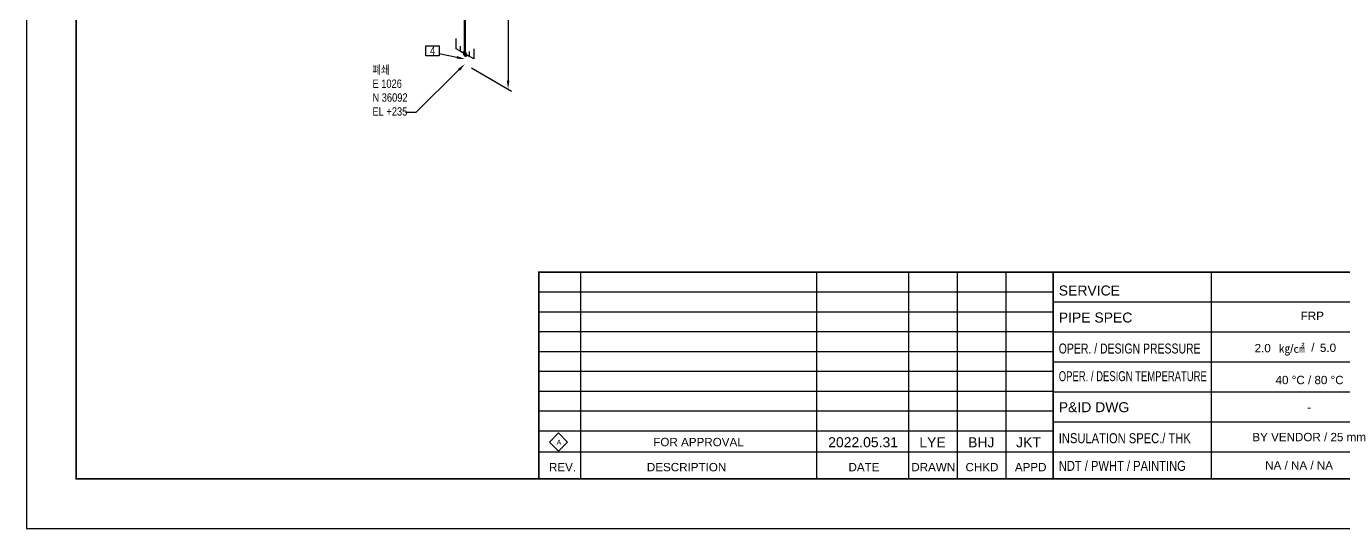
# Model space of a CAD drawing. Header units: millimetres. Extents: x 0 to 594, y 0 to 420.
# Drawn here: x 0 to 395.9, y 0 to 150.8 of the extents above; entities that cross this region are included whole.
import ezdxf
from ezdxf import colors
from ezdxf.entities.mleader import LeaderData, LeaderLine
from ezdxf.enums import TextEntityAlignment as Align
from ezdxf.math import Vec2, Vec3

# ---------------------------------------------------------------- set-up
doc = ezdxf.new("R2010")
doc.units = ezdxf.units.MM
doc.header["$LTSCALE"] = 0.25
for name, color, linetype in [('TITLE', 7, 'Continuous'), ('기호 작은 보어', 4, 'Continuous'), ('용접', 1, 'Continuous'), ('주석', 7, 'Continuous'), ('치수', 1, 'Continuous')]:
    doc.layers.add(name, color=color, linetype=linetype)
doc.layers.add('파이프 작은 보어', color=30, linetype='Continuous', lineweight=50)
doc.styles.add('AdskIsoAnnotation', font='arial.ttf', dxfattribs={"width": 0.8, "height": 1})
doc.styles.add('AdskIsoMetric', font='arial.ttf', dxfattribs={"width": 0.8, "height": 2.5})
doc.styles.add('AdskIsoMetric30', font='arial.ttf', dxfattribs={"width": 0.8, "oblique": 30, "height": 2.5})
doc.styles.add('FF1', font='arial.ttf')
doc.styles.add('RomanS', font='arial.ttf')
doc.styles.get("Standard").update_dxf_attribs({"font": 'arial.ttf'})
doc.dimstyles.new('AdskIsoMetric', dxfattribs={"dimtxt": 2.5, "dimasz": 2.5, "dimexe": 1, "dimexo": 2, "dimgap": 0.8, "dimtad": 1, "dimdec": 0, "dimrnd": 1, "dimzin": 0, "dimdsep": 46, "dimtxsty": 'AdskIsoMetric', "dimcen": 0, "dimclrt": 7, "dimadec": 0, "dimazin": 0, "dimtfac": 1, "dimtdec": 0, "dimtmove": 1, "dimatfit": 3, "dimfxl": 0, "dimfrac": 2, "dimtolj": 1, "dimtzin": 0, "dimarcsym": 0})

# ---------------------------------------------------------------- blocks, each defined once
blk = doc.blocks.new('나사 캡-1-IsoLeft')
at = {"color": 0, "linetype": 'ByBlock', "lineweight": -2, "extrusion": (0, 0.816497, 0.57735)}
for p, q in [((-0.088, -0.153), (0.265, 0.051)), ((0.265, 0.051), (0.442, -0.051)), ((0.088, -0.255), (-0.088, -0.153))]:
    blk.add_line(p, q, dxfattribs=at)
blk = doc.blocks.new('*D70')
at = {"layer": 'Defpoints', "color": 0}
for p in [(131.79, 221.11), (131.79, 139.5), (144.78, 132)]:
    blk.add_point(p, dxfattribs=at)
at = {"layer": '치수', "color": 0, "lineweight": -2}
for p, q in [((133.79, 219.96), (145.78, 213.04)), ((144.78, 211.11), (144.78, 134.5)), ((133.79, 138.34), (145.78, 131.42))]:
    blk.add_line(p, q, dxfattribs=at)
at = {"layer": '치수', "color": 0}
for points in [[(144.36, 211.11), (145.19, 211.11), (144.78, 213.61)], [(144.36, 134.5), (145.19, 134.5), (144.78, 132)]]:
    blk.add_solid(points, dxfattribs=at)
at = {"layer": '치수', "color": 7, "insert": (142.51, 174.11), "char_height": 2.5, "attachment_point": 5, "rotation": 90, "style": 'AdskIsoMetric30'}
blk.add_mtext('\\A1;415', dxfattribs=at)
blk = doc.blocks.new('SocketWeld-1-IsoLeft')
blk.add_hatch(color=256).paths.add_polyline_path([(-0.029, -0.023), (-0.029, -0.023), (-0.029, -0.024), (-0.029, -0.024), (-0.028, -0.024), (-0.028, -0.024), (-0.028, -0.024), (-0.027, -0.024), (-0.027, -0.024), (-0.027, -0.024), (-0.027, -0.024), (-0.026, -0.024), (-0.026, -0.024), (-0.026, -0.024), (-0.025, -0.025), (-0.025, -0.025), (-0.025, -0.025), (-0.025, -0.025), (-0.024, -0.025), (-0.024, -0.025), (-0.024, -0.025), (-0.023, -0.025), (-0.023, -0.025), (-0.023, -0.025), (-0.023, -0.025), (-0.022, -0.025), (-0.022, -0.026), (-0.022, -0.026), (-0.021, -0.026), (-0.021, -0.026), (-0.021, -0.026), (-0.021, -0.026), (-0.02, -0.026), (-0.02, -0.026), (-0.02, -0.026), (-0.019, -0.026), (-0.019, -0.026), (-0.019, -0.026), (-0.019, -0.027), (-0.018, -0.027), (-0.018, -0.027), (-0.018, -0.027), (-0.017, -0.027), (-0.017, -0.027), (-0.017, -0.027), (-0.017, -0.027), (-0.016, -0.027), (-0.016, -0.027), (-0.016, -0.027), (-0.015, -0.027), (-0.015, -0.027), (-0.015, -0.027), (-0.015, -0.028), (-0.015, -0.028), (-0.014, -0.028), (-0.014, -0.028), (-0.014, -0.028), (-0.013, -0.028), (-0.013, -0.028), (-0.013, -0.028), (-0.012, -0.028), (-0.012, -0.028), (-0.012, -0.028), (-0.011, -0.028), (-0.011, -0.028), (-0.011, -0.028), (-0.01, -0.028), (-0.01, -0.028), (-0.01, -0.028), (-0.009, -0.028), (-0.009, -0.028), (-0.009, -0.028), (-0.009, -0.028), (-0.008, -0.028), (-0.008, -0.028), (-0.008, -0.028), (-0.007, -0.028), (-0.007, -0.028), (-0.007, -0.028), (-0.006, -0.028), (-0.006, -0.028), (-0.006, -0.028), (-0.005, -0.028), (-0.005, -0.028), (-0.005, -0.028), (-0.004, -0.028), (-0.004, -0.028), (-0.004, -0.029), (-0.003, -0.029), (-0.003, -0.029), (-0.003, -0.029), (-0.003, -0.029), (-0.002, -0.029), (-0.002, -0.029), (-0.002, -0.029), (-0.001, -0.029), (-0.001, -0.029), (-0.001, -0.029), (0, -0.029), (0, -0.029), (0, -0.029), (0, -0.029), (0.001, -0.029), (0.001, -0.029), (0.001, -0.029), (0.002, -0.029), (0.002, -0.029), (0.002, -0.029), (0.003, -0.029), (0.003, -0.029), (0.003, -0.029), (0.003, -0.029), (0.004, -0.029), (0.004, -0.028), (0.004, -0.028), (0.005, -0.028), (0.005, -0.028), (0.005, -0.028), (0.006, -0.028), (0.006, -0.028), (0.006, -0.028), (0.007, -0.028), (0.007, -0.028), (0.007, -0.028), (0.008, -0.028), (0.008, -0.028), (0.008, -0.028), (0.009, -0.028), (0.009, -0.028), (0.009, -0.028), (0.009, -0.028), (0.01, -0.028), (0.01, -0.028), (0.01, -0.028), (0.011, -0.028), (0.011, -0.028), (0.011, -0.028), (0.012, -0.028), (0.012, -0.028), (0.012, -0.028), (0.013, -0.028), (0.013, -0.028), (0.013, -0.028), (0.014, -0.028), (0.014, -0.028), (0.014, -0.028), (0.015, -0.028), (0.015, -0.028), (0.015, -0.027), (0.015, -0.027), (0.015, -0.027), (0.016, -0.027), (0.016, -0.027), (0.016, -0.027), (0.017, -0.027), (0.017, -0.027), (0.017, -0.027), (0.017, -0.027), (0.018, -0.027), (0.018, -0.027), (0.018, -0.027), (0.019, -0.027), (0.019, -0.026), (0.019, -0.026), (0.019, -0.026), (0.02, -0.026), (0.02, -0.026), (0.02, -0.026), (0.021, -0.026), (0.021, -0.026), (0.021, -0.026), (0.021, -0.026), (0.022, -0.026), (0.022, -0.026), (0.022, -0.025), (0.023, -0.025), (0.023, -0.025), (0.023, -0.025), (0.023, -0.025), (0.024, -0.025), (0.024, -0.025), (0.024, -0.025), (0.025, -0.025), (0.025, -0.025), (0.025, -0.025), (0.025, -0.025), (0.026, -0.024), (0.026, -0.024), (0.026, -0.024), (0.027, -0.024), (0.027, -0.024), (0.027, -0.024), (0.027, -0.024), (0.028, -0.024), (0.028, -0.024), (0.028, -0.024), (0.029, -0.024), (0.029, -0.024), (0.029, -0.023), (0.029, -0.023), (0.029, -0.023), (0.03, -0.023), (0.03, -0.023), (0.03, -0.023), (0.03, -0.023), (0.031, -0.023), (0.031, -0.023), (0.031, -0.022), (0.031, -0.022), (0.031, -0.022), (0.032, -0.022), (0.032, -0.022), (0.032, -0.022), (0.032, -0.022), (0.033, -0.022), (0.033, -0.021), (0.033, -0.021), (0.033, -0.021), (0.033, -0.021), (0.034, -0.021), (0.034, -0.021), (0.034, -0.021), (0.034, -0.02), (0.035, -0.02), (0.035, -0.02), (0.035, -0.02), (0.035, -0.02), (0.035, -0.02), (0.036, -0.02), (0.036, -0.02), (0.036, -0.019), (0.036, -0.019), (0.037, -0.019), (0.037, -0.019), (0.037, -0.019), (0.037, -0.019), (0.038, -0.019), (0.038, -0.019), (0.038, -0.018), (0.038, -0.018), (0.038, -0.018), (0.039, -0.018), (0.039, -0.018), (0.039, -0.018), (0.039, -0.018), (0.04, -0.017), (0.04, -0.017), (0.04, -0.017), (0.04, -0.017), (0.04, -0.017), (0.04, -0.017), (0.041, -0.017), (0.041, -0.017), (0.041, -0.016), (0.041, -0.016), (0.041, -0.016), (0.041, -0.016), (0.041, -0.016), (0.042, -0.016), (0.042, -0.015), (0.042, -0.015), (0.042, -0.015), (0.042, -0.015), (0.042, -0.015), (0.042, -0.015), (0.043, -0.015), (0.043, -0.014), (0.043, -0.014), (0.043, -0.014), (0.043, -0.014), (0.043, -0.014), (0.043, -0.014), (0.044, -0.013), (0.044, -0.013), (0.044, -0.013), (0.044, -0.013), (0.044, -0.013), (0.044, -0.013), (0.045, -0.012), (0.045, -0.012), (0.045, -0.012), (0.045, -0.012), (0.045, -0.012), (0.045, -0.012), (0.045, -0.011), (0.046, -0.011), (0.046, -0.011), (0.046, -0.011), (0.046, -0.011), (0.046, -0.011), (0.046, -0.01), (0.046, -0.01), (0.047, -0.01), (0.047, -0.01), (0.047, -0.01), (0.047, -0.01), (0.047, -0.009), (0.047, -0.009), (0.047, -0.009), (0.048, -0.009), (0.048, -0.009), (0.048, -0.009), (0.048, -0.009), (0.048, -0.008), (0.048, -0.008), (0.048, -0.008), (0.048, -0.008), (0.048, -0.008), (0.048, -0.007), (0.048, -0.007), (0.048, -0.007), (0.048, -0.007), (0.048, -0.007), (0.048, -0.007), (0.048, -0.006), (0.048, -0.006), (0.048, -0.006), (0.048, -0.006), (0.048, -0.006), (0.049, -0.005), (0.049, -0.005), (0.049, -0.005), (0.049, -0.005), (0.049, -0.005), (0.049, -0.005), (0.049, -0.004), (0.049, -0.004), (0.049, -0.004), (0.049, -0.004), (0.049, -0.004), (0.049, -0.003), (0.049, -0.003), (0.049, -0.003), (0.049, -0.003), (0.049, -0.003), (0.049, -0.003), (0.049, -0.002), (0.049, -0.002), (0.049, -0.002), (0.05, -0.002), (0.05, -0.002), (0.05, -0.001), (0.05, -0.001), (0.05, -0.001), (0.05, -0.001), (0.05, -0.001), (0.05, -0.001), (0.05, 0), (0.05, 0), (0.05, 0), (0.05, 0), (0.05, 0), (0.05, 0), (0.05, 0.001), (0.05, 0.001), (0.05, 0.001), (0.05, 0.001), (0.05, 0.001), (0.05, 0.001), (0.05, 0.002), (0.05, 0.002), (0.049, 0.002), (0.049, 0.002), (0.049, 0.002), (0.049, 0.003), (0.049, 0.003), (0.049, 0.003), (0.049, 0.003), (0.049, 0.003), (0.049, 0.003), (0.049, 0.004), (0.049, 0.004), (0.049, 0.004), (0.049, 0.004), (0.049, 0.004), (0.049, 0.005), (0.049, 0.005), (0.049, 0.005), (0.049, 0.005), (0.049, 0.005), (0.049, 0.005), (0.048, 0.006), (0.048, 0.006), (0.048, 0.006), (0.048, 0.006), (0.048, 0.006), (0.048, 0.007), (0.048, 0.007), (0.048, 0.007), (0.048, 0.007), (0.048, 0.007), (0.048, 0.007), (0.048, 0.008), (0.048, 0.008), (0.048, 0.008), (0.048, 0.008), (0.048, 0.008), (0.048, 0.009), (0.048, 0.009), (0.048, 0.009), (0.048, 0.009), (0.047, 0.009), (0.047, 0.009), (0.047, 0.009), (0.047, 0.01), (0.047, 0.01), (0.047, 0.01), (0.047, 0.01), (0.046, 0.01), (0.046, 0.01), (0.046, 0.011), (0.046, 0.011), (0.046, 0.011), (0.046, 0.011), (0.046, 0.011), (0.045, 0.011), (0.045, 0.012), (0.045, 0.012), (0.045, 0.012), (0.045, 0.012), (0.045, 0.012), (0.045, 0.012), (0.044, 0.013), (0.044, 0.013), (0.044, 0.013), (0.044, 0.013), (0.044, 0.013), (0.044, 0.013), (0.043, 0.014), (0.043, 0.014), (0.043, 0.014), (0.043, 0.014), (0.043, 0.014), (0.043, 0.014), (0.043, 0.015), (0.042, 0.015), (0.042, 0.015), (0.042, 0.015), (0.042, 0.015), (0.042, 0.015), (0.042, 0.015), (0.042, 0.016), (0.041, 0.016), (0.041, 0.016), (0.041, 0.016), (0.041, 0.016), (0.041, 0.016), (0.041, 0.017), (0.041, 0.017), (0.04, 0.017), (0.04, 0.017), (0.04, 0.017), (0.04, 0.017), (0.04, 0.017), (0.04, 0.017), (0.039, 0.018), (0.039, 0.018), (0.039, 0.018), (0.039, 0.018), (0.038, 0.018), (0.038, 0.018), (0.038, 0.018), (0.038, 0.019), (0.038, 0.019), (0.037, 0.019), (0.037, 0.019), (0.037, 0.019), (0.037, 0.019), (0.036, 0.019), (0.036, 0.019), (0.036, 0.02), (0.036, 0.02), (0.035, 0.02), (0.035, 0.02), (0.035, 0.02), (0.035, 0.02), (0.035, 0.02), (0.034, 0.02), (0.034, 0.021), (0.034, 0.021), (0.034, 0.021), (0.033, 0.021), (0.033, 0.021), (0.033, 0.021), (0.033, 0.021), (0.033, 0.022), (0.032, 0.022), (0.032, 0.022), (0.032, 0.022), (0.032, 0.022), (0.031, 0.022), (0.031, 0.022), (0.031, 0.022), (0.031, 0.023), (0.031, 0.023), (0.03, 0.023), (0.03, 0.023), (0.03, 0.023), (0.03, 0.023), (0.029, 0.023), (0.029, 0.023), (0.029, 0.023), (0.029, 0.024), (0.029, 0.024), (0.028, 0.024), (0.028, 0.024), (0.028, 0.024), (0.027, 0.024), (0.027, 0.024), (0.027, 0.024), (0.027, 0.024), (0.026, 0.024), (0.026, 0.024), (0.026, 0.024), (0.025, 0.025), (0.025, 0.025), (0.025, 0.025), (0.025, 0.025), (0.024, 0.025), (0.024, 0.025), (0.024, 0.025), (0.023, 0.025), (0.023, 0.025), (0.023, 0.025), (0.023, 0.025), (0.022, 0.025), (0.022, 0.026), (0.022, 0.026), (0.021, 0.026), (0.021, 0.026), (0.021, 0.026), (0.021, 0.026), (0.02, 0.026), (0.02, 0.026), (0.02, 0.026), (0.019, 0.026), (0.019, 0.026), (0.019, 0.026), (0.019, 0.027), (0.018, 0.027), (0.018, 0.027), (0.018, 0.027), (0.017, 0.027), (0.017, 0.027), (0.017, 0.027), (0.017, 0.027), (0.016, 0.027), (0.016, 0.027), (0.016, 0.027), (0.015, 0.027), (0.015, 0.027), (0.015, 0.027), (0.015, 0.028), (0.015, 0.028), (0.014, 0.028), (0.014, 0.028), (0.014, 0.028), (0.013, 0.028), (0.013, 0.028), (0.013, 0.028), (0.012, 0.028), (0.012, 0.028), (0.012, 0.028), (0.011, 0.028), (0.011, 0.028), (0.011, 0.028), (0.01, 0.028), (0.01, 0.028), (0.01, 0.028), (0.009, 0.028), (0.009, 0.028), (0.009, 0.028), (0.009, 0.028), (0.008, 0.028), (0.008, 0.028), (0.008, 0.028), (0.007, 0.028), (0.007, 0.028), (0.007, 0.028), (0.006, 0.028), (0.006, 0.028), (0.006, 0.028), (0.005, 0.028), (0.005, 0.028), (0.005, 0.028), (0.004, 0.028), (0.004, 0.028), (0.004, 0.029), (0.003, 0.029), (0.003, 0.029), (0.003, 0.029), (0.003, 0.029), (0.002, 0.029), (0.002, 0.029), (0.002, 0.029), (0.001, 0.029), (0.001, 0.029), (0.001, 0.029), (0, 0.029), (0, 0.029), (0, 0.029), (0, 0.029), (-0.001, 0.029), (-0.001, 0.029), (-0.001, 0.029), (-0.002, 0.029), (-0.002, 0.029), (-0.002, 0.029), (-0.003, 0.029), (-0.003, 0.029), (-0.003, 0.029), (-0.003, 0.029), (-0.004, 0.029), (-0.004, 0.028), (-0.004, 0.028), (-0.005, 0.028), (-0.005, 0.028), (-0.005, 0.028), (-0.006, 0.028), (-0.006, 0.028), (-0.006, 0.028), (-0.007, 0.028), (-0.007, 0.028), (-0.007, 0.028), (-0.008, 0.028), (-0.008, 0.028), (-0.008, 0.028), (-0.009, 0.028), (-0.009, 0.028), (-0.009, 0.028), (-0.009, 0.028), (-0.01, 0.028), (-0.01, 0.028), (-0.01, 0.028), (-0.011, 0.028), (-0.011, 0.028), (-0.011, 0.028), (-0.012, 0.028), (-0.012, 0.028), (-0.012, 0.028), (-0.013, 0.028), (-0.013, 0.028), (-0.013, 0.028), (-0.014, 0.028), (-0.014, 0.028), (-0.014, 0.028), (-0.015, 0.028), (-0.015, 0.028), (-0.015, 0.027), (-0.015, 0.027), (-0.015, 0.027), (-0.016, 0.027), (-0.016, 0.027), (-0.016, 0.027), (-0.017, 0.027), (-0.017, 0.027), (-0.017, 0.027), (-0.017, 0.027), (-0.018, 0.027), (-0.018, 0.027), (-0.018, 0.027), (-0.019, 0.027), (-0.019, 0.026), (-0.019, 0.026), (-0.019, 0.026), (-0.02, 0.026), (-0.02, 0.026), (-0.02, 0.026), (-0.021, 0.026), (-0.021, 0.026), (-0.021, 0.026), (-0.021, 0.026), (-0.022, 0.026), (-0.022, 0.026), (-0.022, 0.025), (-0.023, 0.025), (-0.023, 0.025), (-0.023, 0.025), (-0.023, 0.025), (-0.024, 0.025), (-0.024, 0.025), (-0.024, 0.025), (-0.025, 0.025), (-0.025, 0.025), (-0.025, 0.025), (-0.025, 0.025), (-0.026, 0.024), (-0.026, 0.024), (-0.026, 0.024), (-0.027, 0.024), (-0.027, 0.024), (-0.027, 0.024), (-0.027, 0.024), (-0.028, 0.024), (-0.028, 0.024), (-0.028, 0.024), (-0.029, 0.024), (-0.029, 0.024), (-0.029, 0.023), (-0.029, 0.023), (-0.029, 0.023), (-0.03, 0.023), (-0.03, 0.023), (-0.03, 0.023), (-0.03, 0.023), (-0.031, 0.023), (-0.031, 0.023), (-0.031, 0.022), (-0.031, 0.022), (-0.031, 0.022), (-0.032, 0.022), (-0.032, 0.022), (-0.032, 0.022), (-0.032, 0.022), (-0.033, 0.022), (-0.033, 0.021), (-0.033, 0.021), (-0.033, 0.021), (-0.033, 0.021), (-0.034, 0.021), (-0.034, 0.021), (-0.034, 0.021), (-0.034, 0.02), (-0.035, 0.02), (-0.035, 0.02), (-0.035, 0.02), (-0.035, 0.02), (-0.035, 0.02), (-0.036, 0.02), (-0.036, 0.02), (-0.036, 0.019), (-0.036, 0.019), (-0.037, 0.019), (-0.037, 0.019), (-0.037, 0.019), (-0.037, 0.019), (-0.038, 0.019), (-0.038, 0.019), (-0.038, 0.018), (-0.038, 0.018), (-0.038, 0.018), (-0.039, 0.018), (-0.039, 0.018), (-0.039, 0.018), (-0.039, 0.018), (-0.04, 0.017), (-0.04, 0.017), (-0.04, 0.017), (-0.04, 0.017), (-0.04, 0.017), (-0.04, 0.017), (-0.041, 0.017), (-0.041, 0.017), (-0.041, 0.016), (-0.041, 0.016), (-0.041, 0.016), (-0.041, 0.016), (-0.041, 0.016), (-0.042, 0.016), (-0.042, 0.015), (-0.042, 0.015), (-0.042, 0.015), (-0.042, 0.015), (-0.042, 0.015), (-0.042, 0.015), (-0.043, 0.015), (-0.043, 0.014), (-0.043, 0.014), (-0.043, 0.014), (-0.043, 0.014), (-0.043, 0.014), (-0.043, 0.014), (-0.044, 0.013), (-0.044, 0.013), (-0.044, 0.013), (-0.044, 0.013), (-0.044, 0.013), (-0.044, 0.013), (-0.045, 0.012), (-0.045, 0.012), (-0.045, 0.012), (-0.045, 0.012), (-0.045, 0.012), (-0.045, 0.012), (-0.045, 0.011), (-0.046, 0.011), (-0.046, 0.011), (-0.046, 0.011), (-0.046, 0.011), (-0.046, 0.011), (-0.046, 0.01), (-0.046, 0.01), (-0.047, 0.01), (-0.047, 0.01), (-0.047, 0.01), (-0.047, 0.01), (-0.047, 0.009), (-0.047, 0.009), (-0.047, 0.009), (-0.048, 0.009), (-0.048, 0.009), (-0.048, 0.009), (-0.048, 0.009), (-0.048, 0.008), (-0.048, 0.008), (-0.048, 0.008), (-0.048, 0.008), (-0.048, 0.008), (-0.048, 0.007), (-0.048, 0.007), (-0.048, 0.007), (-0.048, 0.007), (-0.048, 0.007), (-0.048, 0.007), (-0.048, 0.006), (-0.048, 0.006), (-0.048, 0.006), (-0.048, 0.006), (-0.048, 0.006), (-0.049, 0.005), (-0.049, 0.005), (-0.049, 0.005), (-0.049, 0.005), (-0.049, 0.005), (-0.049, 0.005), (-0.049, 0.004), (-0.049, 0.004), (-0.049, 0.004), (-0.049, 0.004), (-0.049, 0.004), (-0.049, 0.003), (-0.049, 0.003), (-0.049, 0.003), (-0.049, 0.003), (-0.049, 0.003), (-0.049, 0.003), (-0.049, 0.002), (-0.049, 0.002), (-0.049, 0.002), (-0.05, 0.002), (-0.05, 0.002), (-0.05, 0.001), (-0.05, 0.001), (-0.05, 0.001), (-0.05, 0.001), (-0.05, 0.001), (-0.05, 0.001), (-0.05, 0), (-0.05, 0), (-0.05, 0), (-0.05, 0), (-0.05, 0), (-0.05, 0), (-0.05, -0.001), (-0.05, -0.001), (-0.05, -0.001), (-0.05, -0.001), (-0.05, -0.001), (-0.05, -0.001), (-0.05, -0.002), (-0.05, -0.002), (-0.049, -0.002), (-0.049, -0.002), (-0.049, -0.002), (-0.049, -0.003), (-0.049, -0.003), (-0.049, -0.003), (-0.049, -0.003), (-0.049, -0.003), (-0.049, -0.003), (-0.049, -0.004), (-0.049, -0.004), (-0.049, -0.004), (-0.049, -0.004), (-0.049, -0.004), (-0.049, -0.005), (-0.049, -0.005), (-0.049, -0.005), (-0.049, -0.005), (-0.049, -0.005), (-0.049, -0.005), (-0.048, -0.006), (-0.048, -0.006), (-0.048, -0.006), (-0.048, -0.006), (-0.048, -0.006), (-0.048, -0.007), (-0.048, -0.007), (-0.048, -0.007), (-0.048, -0.007), (-0.048, -0.007), (-0.048, -0.007), (-0.048, -0.008), (-0.048, -0.008), (-0.048, -0.008), (-0.048, -0.008), (-0.048, -0.008), (-0.048, -0.009), (-0.048, -0.009), (-0.048, -0.009), (-0.048, -0.009), (-0.047, -0.009), (-0.047, -0.009), (-0.047, -0.009), (-0.047, -0.01), (-0.047, -0.01), (-0.047, -0.01), (-0.047, -0.01), (-0.046, -0.01), (-0.046, -0.01), (-0.046, -0.011), (-0.046, -0.011), (-0.046, -0.011), (-0.046, -0.011), (-0.046, -0.011), (-0.045, -0.011), (-0.045, -0.012), (-0.045, -0.012), (-0.045, -0.012), (-0.045, -0.012), (-0.045, -0.012), (-0.045, -0.012), (-0.044, -0.013), (-0.044, -0.013), (-0.044, -0.013), (-0.044, -0.013), (-0.044, -0.013), (-0.044, -0.013), (-0.043, -0.014), (-0.043, -0.014), (-0.043, -0.014), (-0.043, -0.014), (-0.043, -0.014), (-0.043, -0.014), (-0.043, -0.015), (-0.042, -0.015), (-0.042, -0.015), (-0.042, -0.015), (-0.042, -0.015), (-0.042, -0.015), (-0.042, -0.015), (-0.042, -0.016), (-0.041, -0.016), (-0.041, -0.016), (-0.041, -0.016), (-0.041, -0.016), (-0.041, -0.016), (-0.041, -0.017), (-0.041, -0.017), (-0.04, -0.017), (-0.04, -0.017), (-0.04, -0.017), (-0.04, -0.017), (-0.04, -0.017), (-0.04, -0.017), (-0.039, -0.018), (-0.039, -0.018), (-0.039, -0.018), (-0.039, -0.018), (-0.038, -0.018), (-0.038, -0.018), (-0.038, -0.018), (-0.038, -0.019), (-0.038, -0.019), (-0.037, -0.019), (-0.037, -0.019), (-0.037, -0.019), (-0.037, -0.019), (-0.036, -0.019), (-0.036, -0.019), (-0.036, -0.02), (-0.036, -0.02), (-0.035, -0.02), (-0.035, -0.02), (-0.035, -0.02), (-0.035, -0.02), (-0.035, -0.02), (-0.034, -0.02), (-0.034, -0.021), (-0.034, -0.021), (-0.034, -0.021), (-0.033, -0.021), (-0.033, -0.021), (-0.033, -0.021), (-0.033, -0.021), (-0.033, -0.022), (-0.032, -0.022), (-0.032, -0.022), (-0.032, -0.022), (-0.032, -0.022), (-0.031, -0.022), (-0.031, -0.022), (-0.031, -0.022), (-0.031, -0.023), (-0.031, -0.023), (-0.03, -0.023), (-0.03, -0.023), (-0.03, -0.023), (-0.03, -0.023)], flags=0)
at = {"color": 0, "linetype": 'ByBlock', "lineweight": -2, "extrusion": (0, 0.816497, 0.57735)}
for p, q in [((0.088, 0.051), (-0.088, -0.051)), ((-0.048, 0.009), (-0.05, 0)), ((-0.05, 0), (-0.048, -0.009)), ((-0.04, 0.017), (-0.048, 0.009)), ((-0.029, 0.023), (-0.04, 0.017)), ((-0.015, 0.027), (-0.029, 0.023)), ((0, 0.029), (-0.015, 0.027)), ((0, 0.102), (0.088, 0.051)), ((0.015, 0.027), (0, 0.029)), ((0.029, 0.023), (0.015, 0.027)), ((0.04, 0.017), (0.029, 0.023)), ((0.048, 0.009), (0.04, 0.017)), ((0.05, 0), (0.048, 0.009)), ((0.048, -0.009), (0.05, 0)), ((-0.088, -0.051), (-0.177, 0)), ((-0.048, -0.009), (-0.04, -0.017)), ((-0.04, -0.017), (-0.029, -0.023)), ((-0.029, -0.023), (-0.015, -0.027)), ((-0.015, -0.027), (0, -0.029)), ((0, -0.029), (0.015, -0.027)), ((0.015, -0.027), (0.029, -0.023)), ((0.029, -0.023), (0.04, -0.017)), ((0.04, -0.017), (0.048, -0.009))]:
    blk.add_line(p, q, dxfattribs=at)
blk = doc.blocks.new('AnnoRect')
at = {"color": 0, "linetype": 'ByBlock', "lineweight": -2}
blk.add_wipeout([(-0.81, -0.6), (-0.81, 0.6), (0.81, 0.6), (0.81, -0.6)], dxfattribs=at)
blk.add_lwpolyline([(-0.81, -0.6), (-0.81, 0.6), (0.81, 0.6), (0.81, -0.6)], close=True, dxfattribs=at)
at = {"color": 0, "linetype": 'ByBlock', "lineweight": -2, "style": 'AdskIsoAnnotation', "width": 0.8}
blk.add_attdef('XX', text='', height=1, dxfattribs=at).set_placement((0, 0), align=Align.MIDDLE_CENTER)

msp = doc.modelspace()

# ---------------------------------------------------------------- linework, layer by layer
at = {"linetype": 'ByBlock', "lineweight": -2}
for p, q in [((166.559, 77), (166.559, 15.069)), ((237.417, 77), (237.417, 15.069)), ((265.082, 77), (265.082, 15.069)), ((279.721, 77), (279.721, 15.069)), ((294.361, 77), (294.361, 15.069)), ((356, 77), (356, 15))]:
    msp.add_line(p, q, dxfattribs=at)
for p, q in [((308.576, 71), (154, 71)), ((415, 68), (308.576, 68)), ((308.576, 65), (154, 65)), ((308.576, 59.076), (154, 59.076)), ((415, 59), (308.576, 59)), ((308.576, 53.076), (154, 53.076)), ((415, 50), (308.576, 50)), ((308.576, 47.152), (154, 47.152)), ((308.576, 41.152), (154, 41.152)), ((415, 41), (308.576, 41)), ((308.576, 35.228), (154, 35.228)), ((415, 32), (308.576, 32)), ((308.576, 29.228), (154, 29.228)), ((308.576, 23), (154, 23)), ((415, 23), (308.576, 23))]:
    msp.add_line(p, q)
msp.add_lwpolyline([(0, 0), (594, 0), (594, 420), (0, 420)], close=True)
at = {"const_width": 0.5}
msp.add_lwpolyline([(15, 15), (579, 15), (579, 405), (15, 405)], close=True, dxfattribs=at)
at = {"linetype": 'ByBlock', "lineweight": -2, "const_width": 0.5}
for points in [[(415, 77), (154, 77), (154, 15)], [(308.576, 77), (308.576, 15.133)]]:
    msp.add_lwpolyline(points, dxfattribs=at)
at = {"layer": 'TITLE', "color": 7, "linetype": 'Continuous'}
msp.add_lwpolyline([(159.903, 23.261), (162.64, 25.999), (159.903, 28.737), (157.165, 25.999)], close=True, dxfattribs=at)
at = {"layer": '파이프 작은 보어'}
msp.add_lwpolyline([(131.785, 142.561), (131.785, 169.116)], dxfattribs=at)

# ---------------------------------------------------------------- block references
at = {"layer": '기호 작은 보어', "xscale": 15, "yscale": 15, "zscale": 15, "rotation": 119.9999999992779}
msp.add_blockref('나사 캡-1-IsoLeft', (131.785, 141.031), dxfattribs=at)
at = {"layer": '용접', "xscale": 15, "yscale": 15, "zscale": 15, "rotation": 299.9999999996415}
msp.add_blockref('SocketWeld-1-IsoLeft', (131.785, 142.561), dxfattribs=at)

# ---------------------------------------------------------------- texts
at = {"color": 7, "linetype": 'ByBlock', "lineweight": -2, "style": 'RomanS'}
for s, p in [('SERVICE', (310.25, 70.006)), ('PIPE SPEC', (310.25, 61.898)), ('P&ID DWG ', (310.25, 34.973))]:
    msp.add_text(s, height=3, dxfattribs=at).set_placement(p)
at = {"color": 7, "style": 'AdskIsoMetric'}
for s, p in [('FRP', (382.947, 62.646)), ('2.0', (369.103, 52.946)), ('㎏/㎠', (376.378, 52.807)), ('/', (386.126, 53.202)), ('5.0', (388.732, 53.064)), ('40 %%DC / 80 %%DC', (375.399, 43.383)), ('NA / NA / NA', (372.284, 17.73))]:
    msp.add_text(s, height=2.5, dxfattribs=at).set_placement(p)
at = {"color": 7, "linetype": 'ByBlock', "lineweight": -2, "style": 'RomanS'}
for s, width, p in [('OPER. / DESIGN PRESSURE', 0.75, (310.25, 52.589)), ('OPER. / DESIGN TEMPERATURE', 0.68, (310.25, 44.281)), ('INSULATION SPEC./ THK', 0.8, (310.25, 25.664)), ('NDT / PWHT / PAINTING', 0.8, (310.25, 17.356))]:
    msp.add_text(s, height=3, dxfattribs=dict(at, width=width)).set_placement(p)
at = {"color": 7, "style": 'AdskIsoMetric'}
for s, p in [('-', (385.5, 36.5)), ('BY VENDOR / 25 mm', (385.5, 27.5)), ('FOR APPROVAL', (201.988, 26))]:
    msp.add_text(s, height=2.5, dxfattribs=at).set_placement(p, align=Align.MIDDLE_CENTER)
at = {"color": 7, "linetype": 'ByBlock', "lineweight": -2, "style": 'RomanS'}
for s, p in [('REV.', (161.116, 17.225)), ('DESCRIPTION', (198.401, 17.225)), ('DATE', (251.719, 17.225)), ('DRAWN', (272.53, 17.225)), ('CHKD', (287.17, 17.225)), ('APPD', (301.809, 17.225))]:
    msp.add_text(s, height=2.5, dxfattribs=at).set_placement(p, align=Align.CENTER)
at = {"color": 7}
for tag, p in [('2022.05.31', (251.451, 24.452)), ('LYE', (272.32, 24.424)), ('BHJ', (286.959, 24.424)), ('JKT', (301.175, 24.424))]:
    msp.add_attdef(tag, text='', height=3, dxfattribs=at).set_placement(p, align=Align.CENTER)
at = {"layer": 'TITLE', "color": 7, "linetype": 'Continuous', "style": 'FF1'}
msp.add_text('A', height=1.495, dxfattribs=at).set_placement((159.354, 25.222))
at = {"layer": '주석', "insert": (104, 124), "char_height": 2.5, "attachment_point": 7, "style": 'AdskIsoAnnotation'}
msp.add_mtext('{\\fGulim|b0|i0|c129|p50;폐쇄\\P}E 1026\\PN 36092\\PEL +235', dxfattribs=at)

# ---------------------------------------------------------------- dimensions: what is measured, and where the dimension line sits
at = {"layer": '치수'}
dim = msp.add_linear_dim(base=(144.776, 132), p1=(131.785, 221.113), p2=(131.785, 139.5), angle=270, text='415', dimstyle='AdskIsoMetric', override={"dimtad": 0, "dimlfac": 5.084827, "dimtxsty": 'AdskIsoMetric30', "dimse1": 0, "dimse2": 0, "dimsd1": 0, "dimsd2": 0, "dimtmove": 1}, dxfattribs=at)
dim.commit()
dim.dimension.update_dxf_attribs({"geometry": '*D70', "text_midpoint": (142.509, 174.115), "dimtype": 160})

# ---------------------------------------------------------------- leaders
at = {"layer": '주석'}
ml = msp.add_multileader_mtext('Standard', dxfattribs=at)
ml.set_content('')
ml.set_leader_properties()
ml.build(insert=Vec2(0, 0))
ml.multileader.update_dxf_attribs({"dogleg_length": 0, "arrow_head_size": 2.5})
ctx = ml.context
ctx.base_point, ctx.arrow_head_size = Vec3(124.048, 142.545), 2.5
notes = []
notes.append((ctx, [(0, (1, 1, 0), (124.048, 142.545), (-1, 0), 0, [(0, [(131.785, 141.031)], 0, [])])]))
ctx.mtext, ml.multileader.dxf.content_type = None, 0
ml = msp.add_multileader_mtext('Standard', dxfattribs=at)
ml.set_content('')
ml.set_leader_properties()
ml.build(insert=Vec2(0, 0))
ml.multileader.update_dxf_attribs({"dogleg_length": 3.062, "arrow_head_size": 2.5})
ctx = ml.context
ctx.base_point, ctx.arrow_head_size = Vec3(113.938, 125), 2.5
notes.append((ctx, [(0, (1, 1, 0), (117, 125), (-1, 0), 3.062, [(0, [(131.785, 139.5)], 0, [])])]))
ctx.mtext, ml.multileader.dxf.content_type = None, 0
for ctx, leaders in notes:
    for number, flags, end, landing, length, lines in leaders:
        leader = LeaderData()
        leader.index, (leader.has_last_leader_line, leader.has_dogleg_vector, leader.attachment_direction) = number, flags
        leader.last_leader_point, leader.dogleg_vector, leader.dogleg_length = Vec3(end), Vec3(landing), length
        for number, points, colour, breaks in lines:
            line = LeaderLine()
            line.index, line.vertices, line.color, line.breaks = number, Vec3.list(points), colors.encode_raw_color(colour), breaks
            leader.lines.append(line)
        ctx.leaders.append(leader)

# ---------------------------------------------------------------- next in the draw order: block references
ref = msp.add_blockref('AnnoRect', (122.024, 143.5), dxfattribs=dict(at, xscale=2.5, yscale=2.5, zscale=2.5))
ref.add_attrib('XX_001', '4', (121.297, 142.25), dxfattribs={"layer": '0', "color": 0, "linetype": 'ByBlock', "lineweight": -2, "height": 2.5, "style": 'AdskIsoAnnotation', "width": 0.8})

doc.saveas('drawing.dxf')
